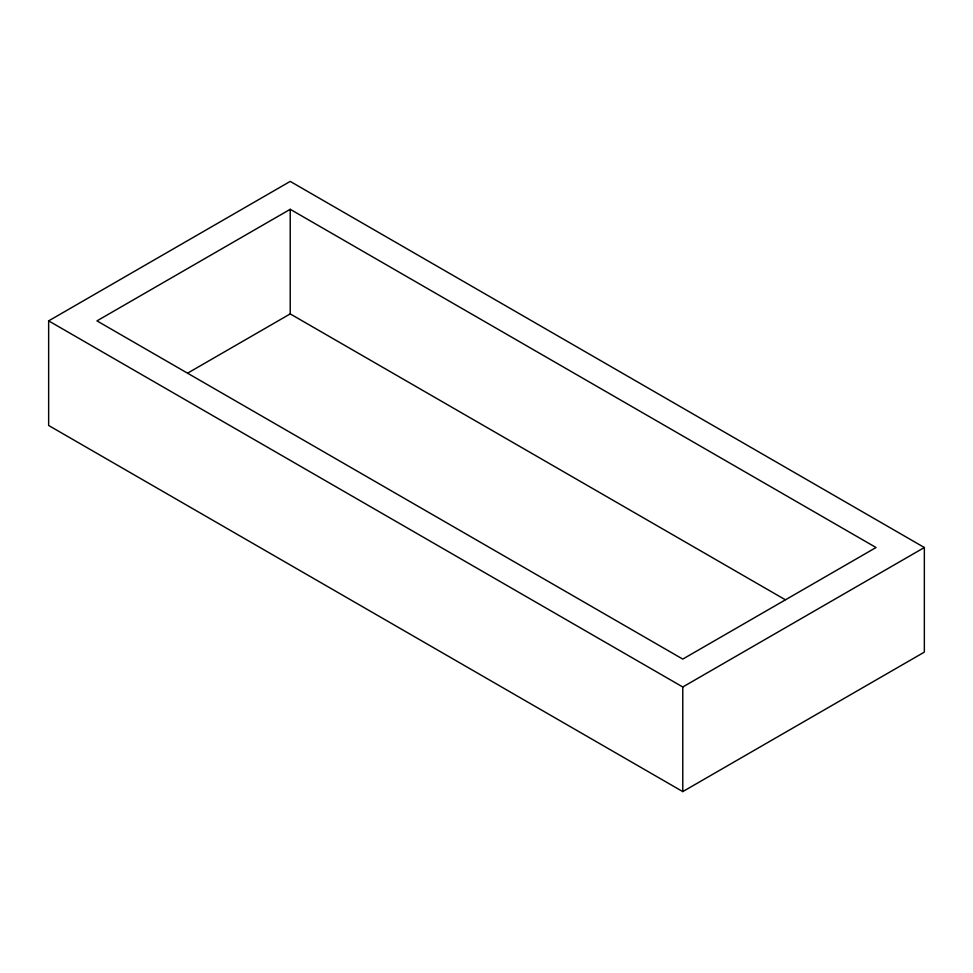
<?xml version="1.0" encoding="UTF-8"?>
<svg xmlns="http://www.w3.org/2000/svg" width="973" height="973" viewBox="0 0 973 973"><rect width="100%" height="100%" fill="white"/><g stroke="black" fill="none" stroke-linecap="round" stroke-linejoin="round"><path stroke-width="1.46" d="M48.65 320.883L290.222 181.404L924.35 547.519L924.35 652.117L682.778 791.596L48.65 425.481L48.65 320.883L682.778 686.987L924.35 547.519M290.222 209.304L96.959 320.883L682.778 659.098L876.041 547.519L290.222 209.304L290.222 313.902L785.199 599.684M187.68 373.109L290.222 313.902M682.778 686.987L682.778 791.596"/></g></svg>
